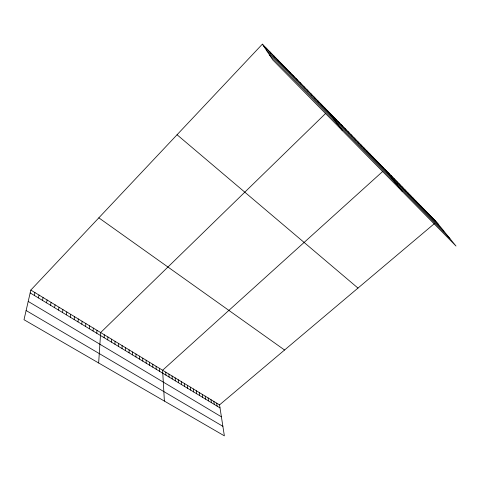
<?xml version="1.0" encoding="UTF-8"?>
<svg xmlns="http://www.w3.org/2000/svg" width="480" height="480" viewBox="0 0 480 480"><rect width="100%" height="100%" fill="white"/><g stroke="black" fill="none" stroke-linecap="round" stroke-linejoin="round"><path stroke-width="0.72" d="M132.534 354.912L132.534 351.948M129.066 352.812L129.084 349.848M125.568 350.694L125.61 347.736M122.052 348.564L122.118 345.606M118.512 346.422L118.596 343.47M114.954 344.268L115.056 341.316M111.366 342.096L111.492 339.144M107.754 339.906L107.904 336.96M104.124 337.71L104.292 334.764M98.652 362.988L100.656 332.556L325.488 113.58M96.78 333.264L96.996 330.324M93.072 331.014L93.312 328.086M89.34 328.758L89.604 325.83M85.584 326.478L85.872 323.556M81.798 324.186L82.11 321.27M77.988 321.882L78.324 318.966M74.154 319.56L74.514 316.65M70.29 317.22L70.68 314.316M66.402 314.868L66.816 311.964M62.49 312.492L62.928 309.6M58.548 310.11L59.01 307.218M54.576 307.704L55.068 304.818M50.58 305.28L51.096 302.4M46.554 302.844L47.094 299.97M42.498 300.39L43.068 297.522M38.418 297.918L39.018 295.05M34.308 295.428L34.932 292.566M30.822 290.07L24 319.716L224.37 435.852L219.54 404.874L30.822 290.07L262.374 44.148L436.41 221.91L456 246.042L272.808 59.946L262.374 44.148M382.782 171.378L162.612 370.248L164.382 401.082M219.54 404.874L434.814 223.26M26.112 310.524L222.882 426.318M28.206 301.422L221.4 416.814M30.162 292.92L220.008 407.886M98.826 217.842L284.562 350.016M177.06 134.76L357.978 288.078M266.34 50.154L443.922 231.162M269.544 55.008L449.934 238.572M263.37 45.654L438.3 224.238M433.866 219.312L435.744 221.628M431.304 216.696L433.176 219.006M428.73 214.062L430.59 216.36M426.132 211.41L427.98 213.702M423.522 208.74L425.358 211.026M420.888 206.052L422.718 208.326M418.242 203.346L420.06 205.614M415.572 200.622L417.378 202.878M412.89 197.88L414.684 200.124M410.184 195.12L411.972 197.358M407.46 192.342L409.236 194.562M404.718 189.54L406.482 191.754M401.958 186.72L403.71 188.922M399.18 183.882L400.92 186.072M396.384 181.02L398.106 183.204M393.564 178.146L395.28 180.312M390.726 175.242L392.424 177.402M387.864 172.326L389.556 174.474M384.99 169.386L402.432 191.628M382.014 166.35L383.676 168.474M379.026 163.296L380.67 165.402M376.008 160.212L377.646 162.312M372.972 157.11L374.592 159.198M369.912 153.99L371.52 156.06M366.834 150.84L368.424 152.898M363.726 147.666L365.298 149.712M360.6 144.474L362.16 146.502M357.444 141.252L358.992 143.268M354.27 138.012L355.8 140.01M351.072 134.742L352.584 136.728M347.844 131.448L349.344 133.422M344.598 128.13L346.074 130.086M341.322 124.788L342.786 126.726M338.028 121.416L339.468 123.342M334.704 118.02L336.126 119.928M331.35 114.6L332.76 116.49M327.978 111.156L342.498 130.74M324.576 107.676L325.944 109.536M321.144 104.178L322.494 106.014M317.688 100.644L319.02 102.468M314.202 97.086L315.516 98.886M310.692 93.504L311.982 95.286M307.152 89.886L308.424 91.65M303.588 86.244L304.836 87.984M299.994 82.572L301.218 84.294M296.364 78.87L297.57 80.568M292.71 75.132L293.898 76.818M289.026 71.37L290.19 73.032M285.312 67.578L286.452 69.216M281.568 63.756L282.684 65.37M277.794 59.898L278.886 61.494M273.984 56.01L275.052 57.582M270.15 52.086L271.194 53.64M266.28 48.138L267.294 49.662M216.696 403.146L217.152 406.158M213.84 401.412L214.284 404.418M210.972 399.66L211.398 402.672M208.08 397.902L208.494 400.914M205.17 396.138L205.572 399.144M202.248 394.356L202.632 397.362M199.308 392.568L199.674 395.574M196.35 390.768L196.704 393.774M193.374 388.956L193.71 391.962M190.38 387.138L190.704 390.138M187.368 385.308L187.674 388.302M184.338 383.46L184.632 386.46M181.29 381.606L181.566 384.606M178.224 379.74L178.482 382.74M175.14 377.868L175.38 380.862M172.038 375.978L172.26 378.972M168.918 374.076L169.122 377.07M165.774 372.168L165.966 375.156M159.354 368.262L159.51 371.25M156.078 366.27L156.21 369.252M152.778 364.26L152.892 367.242M149.46 362.244L149.556 365.22M146.118 360.21L146.196 363.186M142.752 358.164L142.812 361.14M139.368 356.106L139.41 359.076M135.96 354.03L135.984 357"/></g></svg>
